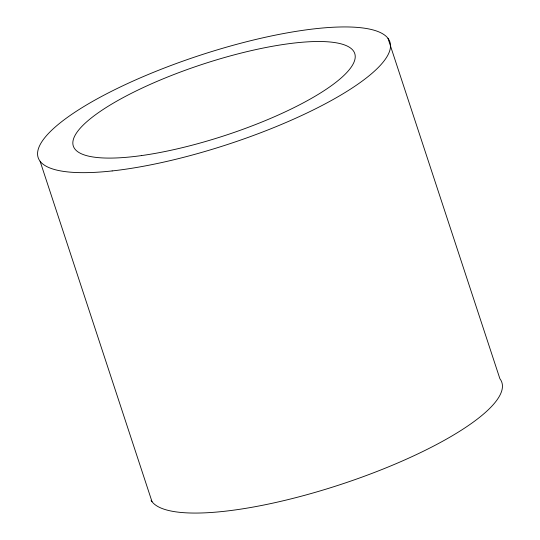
<?xml version="1.0" encoding="UTF-8"?>
<svg xmlns="http://www.w3.org/2000/svg" width="540" height="540" viewBox="0 0 540 540"><rect width="100%" height="100%" fill="white"/><g stroke="black" fill="none" stroke-linecap="round" stroke-linejoin="round"><path stroke-width="0.81" d="M387.983 38.327L499.898 378.729A185.146 46.67 -18.2 0 1 352.789 480.384A185.146 46.67 -18.2 0 1 151.085 500.283M40.102 161.271L152.017 501.674M112.151 170.93A185.146 46.67 -18.2 0 0 389.779 50.551A185.146 46.67 -18.2 0 0 140.191 77.915A185.146 46.67 -18.2 0 0 112.151 170.93M141.662 155.561A148.115 37.334 -18.2 0 0 355.212 57.2A148.115 37.334 -18.2 0 0 145.247 86.63A148.115 37.334 -18.2 0 0 141.662 155.561"/></g></svg>
